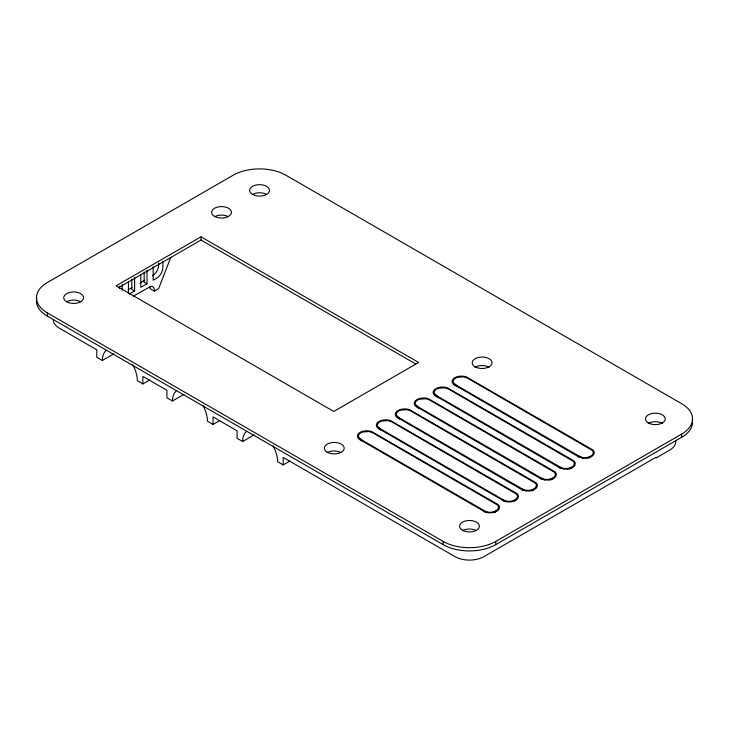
<?xml version="1.0" encoding="UTF-8"?>
<svg xmlns="http://www.w3.org/2000/svg" width="729" height="729" viewBox="0 0 729 729"><rect width="100%" height="100%" fill="white"/><g stroke="black" fill="none" stroke-linecap="round" stroke-linejoin="round"><path stroke-width="1.09" d="M53.317 319.849A20.339 11.737 0 0 0 59.268 328.15L96.784 349.802L96.784 357.292L102.333 360.481L102.461 358.322A24.804 14.316 60 0 1 105.933 350.64M149.627 380.009L142.875 383.91L142.875 376.41L166.932 390.307L166.932 397.797L172.472 400.996L172.591 398.827A24.804 14.316 60 0 1 176.072 391.154M202.908 405.297A24.804 14.316 60 0 1 207.364 418.902L207.492 421.216L213.032 424.415L213.032 416.915L237.089 430.812L237.089 438.302L242.62 441.501L242.748 439.332A24.804 14.316 60 0 1 246.22 431.659M170.796 257.31L158.64 288.593L154.311 291.09L150.119 288.675L150.046 286.625M133.389 296.12L150.848 286.342A7.445 4.301 -60 0 1 154.229 289.048L154.311 291.09M201.013 236.807L116.139 285.804L333.773 411.457L418.646 362.45L201.013 236.807L201.013 240.041L119.064 287.354M128.167 289.832L132.067 287.581M139.859 283.089L144.734 280.273M129.325 294.006L134.628 290.944L134.628 277.412M146.985 270.277L146.985 283.809L140.806 287.372L140.806 274.979M102.333 360.481L113.888 353.811M172.472 400.996L184.045 394.316M213.032 424.415L219.775 420.515M242.62 441.501L254.193 434.812M273.065 445.802A24.804 14.316 60 0 1 277.521 459.407L277.649 461.721L283.18 464.911L289.932 461.02M47.349 312.878L443.159 541.401A37.197 21.478 0 0 0 495.766 541.401L681.624 434.101A37.197 21.478 0 0 0 681.688 403.72L285.841 175.188A37.197 21.478 0 0 0 233.234 175.188L47.349 282.506A37.197 21.478 0 0 0 47.349 312.878L47.349 316.122L443.159 544.636A37.197 21.478 0 0 0 495.766 544.636L681.624 437.336A37.197 21.478 0 0 0 692.24 419.357M578.799 456.144L580.612 456.955A8.42 4.857 0 0 0 590.782 456.181A8.42 4.857 0 0 0 592.121 450.312L467.544 378.151L463.69 376.857L457.302 377.34A8.42 4.857 0 0 0 454.222 383.983L581.614 457.575A6.415 3.709 0 0 0 583.164 457.94M578.143 456.554L580.12 457.429A9.422 5.44 0 0 0 591.483 456.573A9.422 5.44 0 0 0 592.987 450.003L466.223 376.82A9.422 5.44 0 0 0 454.85 377.686A9.422 5.44 0 0 0 453.356 384.247L579.446 457.311M559.854 467.079L561.676 467.89A8.42 4.857 0 0 0 571.837 467.116A8.42 4.857 0 0 0 573.176 461.247L448.608 389.086L444.754 387.792L438.366 388.275A8.42 4.857 0 0 0 435.286 394.918L562.679 468.51A6.415 3.709 0 0 0 564.228 468.875M559.198 467.489L561.175 468.364A9.422 5.44 0 0 0 572.547 467.508A9.422 5.44 0 0 0 574.042 460.938L447.287 387.755A9.422 5.44 0 0 0 435.915 388.621A9.422 5.44 0 0 0 434.42 395.182L560.51 468.246M540.918 478.014L542.74 478.825A8.42 4.857 0 0 0 552.901 478.051A8.42 4.857 0 0 0 554.24 472.182L429.663 400.021L425.818 398.727L419.43 399.21A8.42 4.857 0 0 0 416.341 405.853L543.734 479.445A6.415 3.709 0 0 0 545.283 479.81M540.262 478.424L542.239 479.299A9.422 5.44 0 0 0 553.612 478.434A9.422 5.44 0 0 0 555.106 471.873L428.342 398.69A9.422 5.44 0 0 0 416.979 399.556A9.422 5.44 0 0 0 415.475 406.117L541.574 479.181M521.973 488.949L523.796 489.76A8.42 4.857 0 0 0 533.965 488.986A8.42 4.857 0 0 0 535.296 483.117L410.728 410.956L406.873 409.662L400.485 410.145A8.42 4.857 0 0 0 397.405 416.788L524.798 490.38A6.415 3.709 0 0 0 526.347 490.745M521.317 489.359L523.294 490.234A9.422 5.44 0 0 0 534.667 489.369A9.422 5.44 0 0 0 536.161 482.808L409.406 409.625A9.422 5.44 0 0 0 398.034 410.491A9.422 5.44 0 0 0 396.54 417.052L522.629 490.116M503.037 499.884L504.86 500.695A8.42 4.857 0 0 0 515.02 499.921A8.42 4.857 0 0 0 516.36 494.052L391.792 421.891L387.937 420.597L381.549 421.08A8.42 4.857 0 0 0 378.469 427.723L505.862 501.315A6.415 3.709 0 0 0 507.402 501.68M502.381 500.294L504.359 501.169A9.422 5.44 0 0 0 515.731 500.304A9.422 5.44 0 0 0 517.226 493.743L390.471 420.56A9.422 5.44 0 0 0 379.098 421.426A9.422 5.44 0 0 0 377.595 427.987L505.361 501.789M484.092 510.819L485.915 511.621A8.42 4.857 0 0 0 496.084 510.856A8.42 4.857 0 0 0 497.424 504.987L372.847 432.816L368.992 431.532L362.605 432.015A8.42 4.857 0 0 0 359.525 438.658L486.917 512.241A6.415 3.709 0 0 0 488.466 512.615M483.445 511.229L485.423 512.104A9.422 5.44 0 0 0 496.786 511.239A9.422 5.44 0 0 0 498.29 504.678L371.526 431.495A9.422 5.44 0 0 0 360.153 432.361A9.422 5.44 0 0 0 358.659 438.922L486.416 512.724M201.013 240.041L415.694 363.981M146.985 283.809L144.178 282.187L144.178 272.045M134.628 290.944L131.821 289.322L131.821 279.18M142.875 383.91L137.362 380.702L137.234 378.397A24.804 14.316 60 0 0 132.778 364.782M457.119 385.896L455.953 385.021A6.415 3.709 0 0 1 455.315 384.128M456.372 386.252L455.087 385.295A7.418 4.283 0 0 1 454.094 383.153M438.175 396.831L437.017 395.956A6.415 3.709 0 0 1 436.379 395.063M437.427 397.187L436.152 396.23A7.418 4.283 0 0 1 435.158 394.088M419.239 407.766L418.082 406.891A6.415 3.709 0 0 1 417.435 405.998M418.492 408.122L417.207 407.165A7.418 4.283 0 0 1 416.213 405.023M400.294 418.701L399.137 417.826A6.415 3.709 0 0 1 398.499 416.933M399.547 419.057L398.271 418.1A7.418 4.283 0 0 1 397.278 415.958M381.358 429.636L380.201 428.761A6.415 3.709 0 0 1 379.554 427.868M380.611 429.992L379.335 429.035A7.418 4.283 0 0 1 378.342 426.884M362.422 440.571L361.256 439.696A6.415 3.709 0 0 1 360.618 438.803M361.675 440.927L360.39 439.961A7.418 4.283 0 0 1 359.397 437.819M162.859 261.638L162.859 267.561A8.684 5.012 -60 0 1 156.726 278.186L153.172 280.237L153.172 266.714M158.667 263.169L158.667 265.137A8.684 5.012 -60 0 1 152.534 275.772M681.624 434.101L681.624 437.336M495.766 541.401L495.766 544.636M443.159 541.401L443.159 544.636M283.18 464.911L283.18 457.42L455.078 556.664A20.339 11.737 0 0 0 483.846 556.664L656.054 457.238L656.054 457.994L669.714 450.103A20.339 11.737 0 0 0 675.519 440.27M128.45 282.114L128.45 293.386M122.262 284.556L122.262 290.188M119.456 286.315L119.456 288.575M66.64 301.742A9.924 5.732 0 0 1 80.664 301.742M214.508 216.768A9.924 5.732 0 0 1 228.542 216.768M252.526 194.424A9.924 5.732 0 0 1 266.55 194.424M648.336 423.349A9.924 5.732 0 0 1 662.36 423.349M462.45 530.666A9.924 5.732 0 0 1 476.474 530.666M327.266 452.618A9.924 5.732 0 0 1 341.29 452.618M475.089 367.216A9.924 5.732 0 0 1 489.113 367.216M535.423 487.145A7.418 4.283 0 0 1 531.714 490.854M591.994 455.452A7.418 4.283 0 0 1 588.531 458.049M573.049 466.387A7.418 4.283 0 0 1 569.595 468.984M554.113 477.322A7.418 4.283 0 0 1 550.659 479.919M516.487 498.08A7.418 4.283 0 0 1 512.779 501.789M497.543 509.015A7.418 4.283 0 0 1 493.834 512.724M47.349 316.122A37.197 21.478 0 0 1 36.769 298.134M571.445 467.152A6.415 3.709 0 0 1 567.545 468.875M495.684 510.892A6.415 3.709 0 0 1 491.793 512.615M514.628 499.957A6.415 3.709 0 0 1 510.728 501.68M552.509 478.087A6.415 3.709 0 0 1 548.609 479.81M533.564 489.022A6.415 3.709 0 0 1 529.664 490.745M590.381 456.217A6.415 3.709 0 0 1 586.49 457.94M68.69 302.653A9.924 5.732 0 0 0 83.571 297.696A9.924 5.732 0 0 0 68.69 292.73A9.924 5.732 0 0 0 68.69 302.653M214.508 216.367A9.924 5.732 0 0 0 231.111 213.797A9.924 5.732 0 0 0 218.955 206.781A9.924 5.732 0 0 0 214.508 216.367M254.576 195.336A9.924 5.732 0 0 0 269.457 190.369A9.924 5.732 0 0 0 254.576 185.412A9.924 5.732 0 0 0 254.576 195.336M648.336 422.938A9.924 5.732 0 0 0 664.93 420.378A9.924 5.732 0 0 0 652.783 413.361A9.924 5.732 0 0 0 648.336 422.938M462.45 530.265A9.924 5.732 0 0 0 479.044 527.696A9.924 5.732 0 0 0 466.897 520.679A9.924 5.732 0 0 0 462.45 530.265M475.089 366.805A9.924 5.732 0 0 0 491.683 364.245A9.924 5.732 0 0 0 479.536 357.228A9.924 5.732 0 0 0 475.089 366.805M327.266 452.217A9.924 5.732 0 0 0 343.86 449.647A9.924 5.732 0 0 0 331.713 442.631A9.924 5.732 0 0 0 327.266 452.217"/></g></svg>
